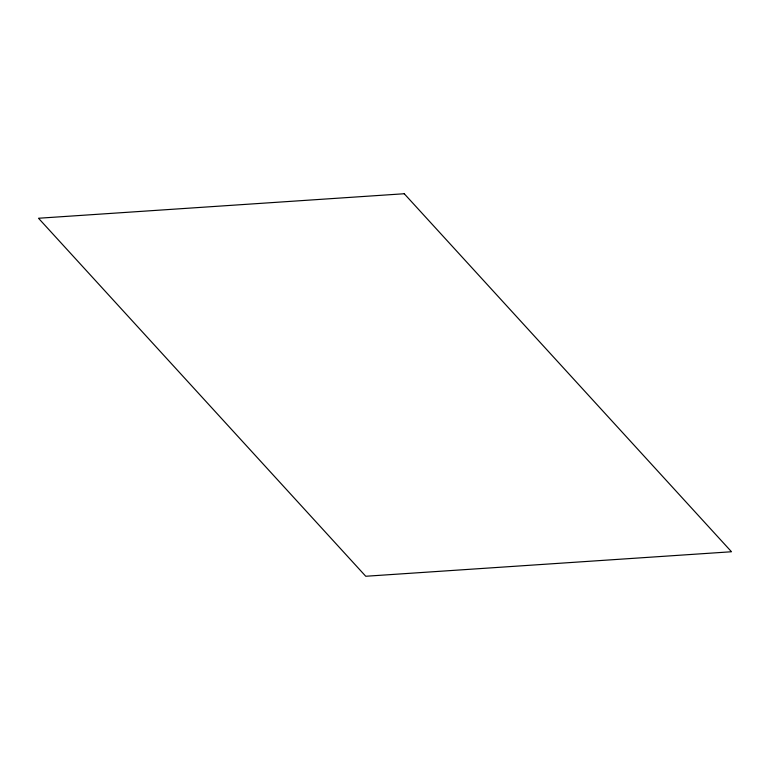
<?xml version="1.0" encoding="UTF-8"?>
<svg xmlns="http://www.w3.org/2000/svg" width="770" height="770" viewBox="0 0 770 770"><rect width="100%" height="100%" fill="white"/><g stroke="black" fill="none" stroke-linecap="round" stroke-linejoin="round"><path stroke-width="1.16" d="M404.25 193.742L38.5 218.247L365.75 576.258L731.5 551.753L404.25 193.742"/></g></svg>
